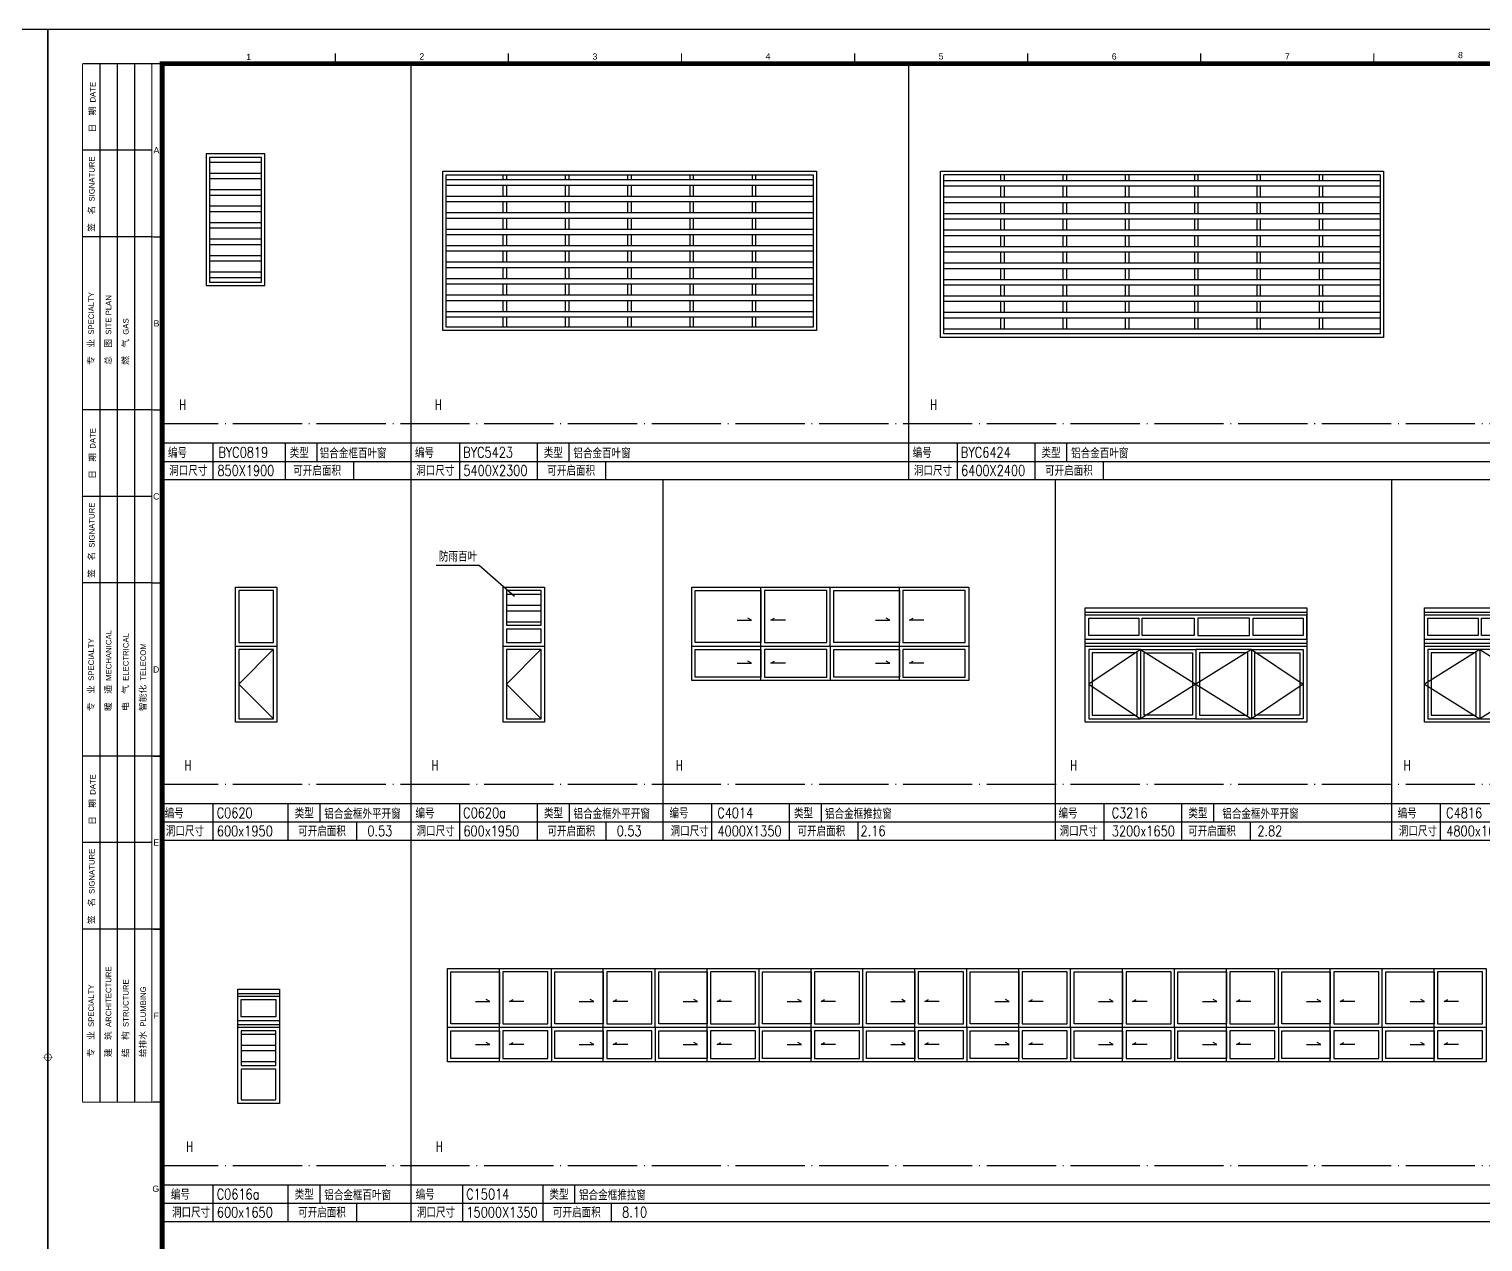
# Model space of a CAD drawing. Extents: x 447078 to 1776277, y 243534 to 519428.
# Drawn here: x 560963 to 581961, y 255795 to 273314 of the extents above; entities that cross this region are included whole.
import ezdxf
from ezdxf.enums import TextEntityAlignment as Align

# ---------------------------------------------------------------- set-up
doc = ezdxf.new("R2010")
doc.units = 0
doc.header["$LTSCALE"] = 1000
doc.header["$MEASUREMENT"] = 0
doc.linetypes.add('DOTE', pattern=[2.42, 2, -0.2, 0.02, -0.2])
for name, color, linetype in [('A-ELEV-OVER', 32, 'Continuous'), ('A-ELEV-THIN', 9, 'Continuous'), ('A-ELEV-WIND', 97, 'Continuous'), ('A-WIND-BLIN', 61, 'Continuous'), ('ANNO-DIMS', 90, 'Continuous'), ('ANNO-TEXT', 33, 'Continuous'), ('DOTE', 10, 'DOTE'), ('G-0-XREF', 2, 'Continuous'), ('PUB_TEXT', 7, 'Continuous'), ('图框CCDI_B0GA1+0.00$0$G-ANNO-TEXT', 33, 'Continuous'), ('图框CCDI_B0GA1+0.00$0$G-BORD', 3, 'Continuous')]:
    doc.layers.add(name, color=color, linetype=linetype)
doc.styles.add('_TCH_DIM', font='SIMPLEX', dxfattribs={"bigfont": 'GBCBIG'})
doc.styles.add('CCDI-TOG-02', font='simplex.shx', dxfattribs={"width": 0.8, "bigfont": 'zjdz.shx'})
doc.styles.add('图框CCDI_B0GA1+0.00$0$CCDI_T_G01', font='arial.ttf')

# ---------------------------------------------------------------- blocks, each defined once
blk = doc.blocks.new('图框CCDI_B0GA1+0.00$0$MidPoitent')
at = {"const_width": 0.18}
for points in [[(-1.5, 0), (1.5, 0)], [(0, -1.5), (0, 1.5)]]:
    blk.add_lwpolyline(points, dxfattribs=at)
blk.add_lwpolyline([(0, -1, 1), (0, 1, 1), (0, -1, 1)], format="xyb", dxfattribs=at)
blk = doc.blocks.new('图框CCDI_B0GA1+0.00')
at = {"layer": '图框CCDI_B0GA1+0.00$0$G-BORD'}
for p, q in [((1500, 58400), (1500, 28400)), ((2000, 58400), (2000, 28400)), ((2500, 58400), (2500, 28400)), ((3300, 58400), (3050, 58400)), ((3300, 58400), (3050, 58400)), ((3000, 55900), (1000, 55900)), ((3000, 53400), (1000, 53400)), ((3050, 53400), (3300, 53400)), ((3000, 48400), (1000, 48400)), ((3050, 48400), (3300, 48400)), ((3000, 45900), (1000, 45900)), ((3000, 43400), (1000, 43400)), ((3050, 43400), (3300, 43400)), ((3000, 38400), (1000, 38400)), ((3050, 38400), (3300, 38400)), ((3000, 35900), (1000, 35900)), ((3000, 33400), (1000, 33400)), ((3050, 33400), (3300, 33400)), ((3300, 28400), (3050, 28400)), ((3300, 28400), (3050, 28400))]:
    blk.add_line(p, q, dxfattribs=at)
blk.add_lwpolyline([(0, 59400), (84100, 59400), (84100, 0), (0, 0)], close=True, dxfattribs=at)
at = {"layer": '图框CCDI_B0GA1+0.00$0$G-BORD', "const_width": 35}
for points in [[(1000, 58400), (1000, 28400)], [(3300, 58400), (1000, 58400)], [(3000, 58400), (3000, 28400)], [(3300, 58400), (3300, 38400)], [(8300, 58700), (8300, 58400)], [(13300, 58700), (13300, 58400)], [(18300, 58400), (18300, 58700)], [(23300, 58400), (23300, 58700)], [(28300, 58400), (28300, 58700)], [(33300, 58400), (33300, 58700)], [(38300, 58400), (38300, 58700)], [(3300, 53400), (3000, 53400)], [(3300, 48400), (3000, 48400)], [(3300, 43400), (3000, 43400)], [(3300, 38400), (3000, 38400)], [(3300, 33400), (3000, 33400)], [(3300, 28400), (1000, 28400)]]:
    blk.add_lwpolyline(points, dxfattribs=at)
at = {"layer": '图框CCDI_B0GA1+0.00$0$G-BORD', "const_width": 140}
blk.add_lwpolyline([(3300, 58400), (83100, 58400), (83100, 1000), (3300, 1000)], close=True, dxfattribs=at)
at = {"layer": '图框CCDI_B0GA1+0.00$0$G-BORD', "xscale": 100, "yscale": 100, "zscale": 100, "rotation": 180}
blk.add_blockref('图框CCDI_B0GA1+0.00$0$MidPoitent', (0, 29700), dxfattribs=at)
at = {"layer": '图框CCDI_B0GA1+0.00$0$G-BORD', "xscale": 100, "yscale": 100, "zscale": 100}
blk.add_blockref('图框CCDI_B0GA1+0.00$0$MidPoitent', (84100, 29700), dxfattribs=at)
blk.add_blockref('图框CCDI_B0GA1+0.00$0$MidPoitent', (84100, 29700), dxfattribs=at)
at = {"layer": '图框CCDI_B0GA1+0.00$0$G-ANNO-TEXT', "style": '图框CCDI_B0GA1+0.00$0$CCDI_T_G01'}
for s, p in [('1', (5800, 58595)), ('2', (10800, 58609)), ('3', (15800, 58607)), ('4', (20800, 58611)), ('5', (25800, 58613)), ('6', (30800, 58610)), ('7', (35800, 58612)), ('8', (40800, 58650)), ('A', (3134, 55900)), ('B', (3137, 50900)), ('C', (3129, 45900)), ('D', (3126, 40900)), ('E', (3128, 35900)), ('F', (3130, 30900)), ('G', (3115, 25900))]:
    blk.add_text(s, height=180, dxfattribs=at).set_placement(p, align=Align.MIDDLE_CENTER)
at = {"layer": '图框CCDI_B0GA1+0.00$0$G-ANNO-TEXT', "char_height": 200, "rotation": 90, "style": '图框CCDI_B0GA1+0.00$0$CCDI_T_G01'}
for s, insert, width, attachment_point, line_spacing_factor in [('{\\fSimSun|b0|i0|c134|p54;\\H0.9x;日  期 \\fArial|b0|i0|c0|p39;\\H0.8889x;DATE}', (1295, 57141), 2500, 5, 0.96), ('{\\fSimSun|b0|i0|c134|p54;\\H0.9x;签  名 \\fArial|b0|i0|c0|p34;\\H0.8889x;SIGNATURE}', (1268, 53546), 3400, 4, 0.9), ('{\\fSimSun|b0|i0|c134|p54;\\H0.9x;专  业\\fSimSun|b0|i0|c0|p54; \\fArial|b0|i0|c0|p34;\\H0.8889x;SPECIALTY}', (1250, 49700), 5000, 4, 0.9), ('{\\fSimSun|b0|i0|c134|p54;\\H0.9x;总  图\\fSimSun|b0|i0|c0|p54; \\fArial|b0|i0|c0|p34;\\H0.8889x;SITE PLAN}', (1750, 49700), 3400, 4, 0.9), ('{\\fSimSun|b0|i0|c134|p54;\\H0.9x;燃  气\\fSimSun|b0|i0|c0|p54; \\fArial|b0|i0|c0|p34;\\H0.8889x;GAS}', (2250, 49700), 3400, 4, 0.9), ('{\\fSimSun|b0|i0|c134|p54;\\H0.9x;日  期 \\fArial|b0|i0|c0|p39;\\H0.8889x;DATE}', (1295, 47141), 2500, 5, 0.96), ('{\\fSimSun|b0|i0|c134|p54;\\H0.9x;签  名 \\fArial|b0|i0|c0|p34;\\H0.8889x;SIGNATURE}', (1268, 43546), 3400, 4, 0.9), ('{\\fSimSun|b0|i0|c134|p54;\\H0.9x;暖  通\\fSimSun|b0|i0|c0|p54; \\fArial|b0|i0|c0|p34;\\H0.8889x;MECHANICAL}', (1755, 39700), 3445.37, 4, 0.9), ('{\\fSimSun|b0|i0|c134|p54;\\H0.9x;专  业\\fSimSun|b0|i0|c0|p54; \\fArial|b0|i0|c0|p34;\\H0.8889x;SPECIALTY}', (1250, 39700), 5000, 4, 0.9), ('{\\fSimSun|b0|i0|c134|p54;\\H0.9x;电  气\\fSimSun|b0|i0|c0|p54; \\fArial|b0|i0|c0|p34;\\H0.8889x;ELECTRICAL}', (2250, 39700), 3400, 4, 0.9), ('{\\fSimSun|b0|i0|c134|p54;\\H0.9x;智能化\\fSimSun|b0|i0|c0|p54; \\fArial|b0|i0|c0|p34;\\H0.8889x;TELECOM}', (2750, 39700), 3400, 4, 0.9), ('{\\fSimSun|b0|i0|c134|p54;\\H0.9x;日  期 \\fArial|b0|i0|c0|p39;\\H0.8889x;DATE}', (1295, 37141), 2500, 5, 0.96), ('{\\fSimSun|b0|i0|c134|p54;\\H0.9x;签  名 \\fArial|b0|i0|c0|p34;\\H0.8889x;SIGNATURE}', (1268, 33546), 3400, 4, 0.9), ('{\\fSimSun|b0|i0|c134|p54;\\H0.9x;建  筑\\fSimSun|b0|i0|c0|p54; \\fArial|b0|i0|c0|p34;\\H0.8889x;ARCHITECTURE}', (1750, 29700), 5000, 4, 0.9), ('{\\fSimSun|b0|i0|c134|p54;\\H0.9x;结  构\\fSimSun|b0|i0|c0|p54; \\fArial|b0|i0|c0|p34;\\H0.8889x;STRUCTURE}', (2250, 29700), 5000, 4, 0.9), ('{\\fSimSun|b0|i0|c134|p54;\\H0.9x;专  业\\fSimSun|b0|i0|c0|p54; \\fArial|b0|i0|c0|p34;\\H0.8889x;SPECIALTY}', (1250, 29700), 5000, 4, 0.9), ('{\\fSimSun|b0|i0|c134|p54;\\H0.9x;给排水\\fSimSun|b0|i0|c0|p54; \\fArial|b0|i0|c0|p34;\\H0.8889x;PLUMBING}', (2750, 29700), 3400, 4, 0.9)]:
    blk.add_mtext(s, dxfattribs=dict(at, insert=insert, width=width, attachment_point=attachment_point, line_spacing_factor=line_spacing_factor))

msp = doc.modelspace()

# ---------------------------------------------------------------- hatches: boundary and pattern name
at = {"layer": 'A-WIND-BLIN'}
h = msp.add_hatch(dxfattribs=at)
h.set_pattern_fill('ANSI32', color=256, scale=50, angle=135, style=0)
h.set_pattern_definition([(180, (1100986.09, 447843.6), (-1e-14, -238.125), []), (180, (1100906.7, 447922.96), (-1e-14, -238.125), [])])
h.paths.add_polyline_path([(563569.9, 269659.8), (564319.9, 269659.8), (564319.9, 271459.8), (563569.9, 271459.8)])
h = msp.add_hatch(dxfattribs=at)
h.set_pattern_fill('ANSI32', color=256, scale=50, angle=135, style=0)
h.set_pattern_definition([(180, (1113162.19, 368929.95), (-1e-14, -238.125), []), (180, (1113082.81, 369009.32), (-1e-14, -238.125), [])])
h.paths.add_polyline_path([(572286.8, 269009.8), (572286.8, 271209.8), (566986.8, 271209.8), (566986.8, 269009.8)])
h = msp.add_hatch(dxfattribs=at)
h.set_pattern_fill('ANSI32', color=256, scale=50, angle=135, style=0)
h.set_pattern_definition([(180, (1121881.88, 457261.6), (-1e-14, -238.125), []), (180, (1121802.5, 457340.98), (-1e-14, -238.125), [])])
h.paths.add_polyline_path([(580475.4, 271209.8), (574746.2, 271209.8), (574615.5, 268909.8), (580475.4, 268909.8)])
h.paths.add_polyline_path([(574746.2, 271209.8), (574175.4, 271209.8), (574175.4, 268909.8), (574615.5, 268909.8)])
h = msp.add_hatch(dxfattribs=at)
h.set_pattern_fill('ANSI32', color=256, scale=50, angle=135, style=0)
h.set_pattern_definition([(180, (1109148.73, 470890.46), (-1e-14, -238.125), []), (180, (1109069.36, 470969.83), (-1e-14, -238.125), [])])
h.paths.add_polyline_path([(567858.7, 264702.6), (568358.7, 264702.6), (568358.7, 265202.6), (567858.7, 265202.6)])
h = msp.add_hatch(dxfattribs=at)
h.set_pattern_fill('ANSI32', color=256, scale=50, angle=135, style=0)
h.set_pattern_definition([(180, (1111133.6, 455965.27), (-1e-14, -238.125), []), (180, (1111054.22, 456044.64), (-1e-14, -238.125), [])])
h.paths.add_polyline_path([(564528.9, 258345.4), (564528.9, 258845.4), (564028.9, 258845.4), (564028.9, 258345.4)])

# ---------------------------------------------------------------- linework, layer by layer
at = {"layer": 'A-ELEV-OVER'}
for points in [[(576216.7, 264952.6), (579416.7, 264952.6)], [(576216.7, 264892.6), (579416.7, 264892.6)], [(576216.7, 264852.6), (579416.7, 264852.6)], [(581115, 264952.6), (585915, 264952.6)], [(581115, 264892.6), (585915, 264892.6)], [(581115, 264852.6), (585915, 264852.6)], [(576216.7, 264502.6), (579416.7, 264502.6)], [(576216.7, 264442.6), (579416.7, 264442.6)], [(576216.7, 264402.6), (579416.7, 264402.6)], [(581115, 264502.6), (585915, 264502.6)], [(581115, 264442.6), (585915, 264442.6)], [(581115, 264402.6), (585915, 264402.6)], [(563978.9, 259445.4), (564578.9, 259445.4)], [(563978.9, 259385.4), (564578.9, 259385.4)], [(563978.9, 259345.4), (564578.9, 259345.4)], [(563978.9, 258995.4), (564578.9, 258995.4)], [(563978.9, 258935.4), (564578.9, 258935.4)], [(563978.9, 258895.4), (564578.9, 258895.4)]]:
    msp.add_lwpolyline(points, dxfattribs=at)
at = {"layer": 'A-ELEV-THIN'}
for points in [[(571187.8, 264774.5), (571396.2, 264774.5), (571343.8, 264803.3)], [(571887, 264774.5), (571678.6, 264774.5), (571731, 264803.3)], [(573187.8, 264774.5), (573396.2, 264774.5), (573343.8, 264803.3)], [(573887, 264774.5), (573678.6, 264774.5), (573731, 264803.3)], [(564492.3, 264358.3), (563992.3, 263852.6), (564492.3, 263352.6)], [(568358.7, 264358.3), (567858.7, 263852.6), (568358.7, 263352.6)], [(571187.8, 264153.9), (571396.2, 264153.9), (571343.8, 264182.7)], [(571887, 264153.9), (571678.6, 264153.9), (571731, 264182.7)], [(573187.8, 264153.9), (573396.2, 264153.9), (573343.8, 264182.7)], [(573887, 264153.9), (573678.6, 264153.9), (573731, 264182.7)], [(577016.7, 264352.6), (576266.7, 263852.6), (577016.7, 263352.6)], [(577016.7, 264352.6), (577816.7, 263852.6), (577016.7, 263352.6)], [(578616.7, 264352.6), (577816.7, 263852.6), (578616.7, 263352.6)], [(578616.7, 264352.6), (579366.7, 263852.6), (578616.7, 263352.6)], [(581915, 264352.6), (581115, 263852.6), (581915, 263352.6)], [(581915, 264352.6), (582715, 263852.6), (581915, 263352.6)], [(567410.5, 259267.3), (567618.8, 259267.3), (567566.4, 259296.1)], [(568109.6, 259267.3), (567901.3, 259267.3), (567953.7, 259296.1)], [(568910.5, 259267.3), (569118.8, 259267.3), (569066.4, 259296.1)], [(569609.6, 259267.3), (569401.3, 259267.3), (569453.7, 259296.1)], [(570410.5, 259267.3), (570618.8, 259267.3), (570566.4, 259296.1)], [(571109.6, 259267.3), (570901.3, 259267.3), (570953.7, 259296.1)], [(571910.5, 259267.3), (572118.8, 259267.3), (572066.4, 259296.1)], [(572609.6, 259267.3), (572401.3, 259267.3), (572453.7, 259296.1)], [(573410.5, 259267.3), (573618.8, 259267.3), (573566.4, 259296.1)], [(574109.6, 259267.3), (573901.3, 259267.3), (573953.7, 259296.1)], [(574910.5, 259267.3), (575118.8, 259267.3), (575066.4, 259296.1)], [(575609.6, 259267.3), (575401.3, 259267.3), (575453.7, 259296.1)], [(576410.5, 259267.3), (576618.8, 259267.3), (576566.4, 259296.1)], [(577109.6, 259267.3), (576901.3, 259267.3), (576953.7, 259296.1)], [(577910.5, 259267.3), (578118.8, 259267.3), (578066.4, 259296.1)], [(578609.6, 259267.3), (578401.3, 259267.3), (578453.7, 259296.1)], [(579410.5, 259267.3), (579618.8, 259267.3), (579566.4, 259296.1)], [(580109.6, 259267.3), (579901.3, 259267.3), (579953.7, 259296.1)], [(580910.5, 259267.3), (581118.8, 259267.3), (581066.4, 259296.1)], [(581609.6, 259267.3), (581401.3, 259267.3), (581453.7, 259296.1)], [(567410.5, 258646.8), (567618.8, 258646.8), (567566.4, 258675.5)], [(568109.6, 258646.8), (567901.3, 258646.8), (567953.7, 258675.5)], [(568910.5, 258646.8), (569118.8, 258646.8), (569066.4, 258675.5)], [(569609.6, 258646.8), (569401.3, 258646.8), (569453.7, 258675.5)], [(570410.5, 258646.8), (570618.8, 258646.8), (570566.4, 258675.5)], [(571109.6, 258646.8), (570901.3, 258646.8), (570953.7, 258675.5)], [(571910.5, 258646.8), (572118.8, 258646.8), (572066.4, 258675.5)], [(572609.6, 258646.8), (572401.3, 258646.8), (572453.7, 258675.5)], [(573410.5, 258646.8), (573618.8, 258646.8), (573566.4, 258675.5)], [(574109.6, 258646.8), (573901.3, 258646.8), (573953.7, 258675.5)], [(574910.5, 258646.8), (575118.8, 258646.8), (575066.4, 258675.5)], [(575609.6, 258646.8), (575401.3, 258646.8), (575453.7, 258675.5)], [(576410.5, 258646.8), (576618.8, 258646.8), (576566.4, 258675.5)], [(577109.6, 258646.8), (576901.3, 258646.8), (576953.7, 258675.5)], [(577910.5, 258646.8), (578118.8, 258646.8), (578066.4, 258675.5)], [(578609.6, 258646.8), (578401.3, 258646.8), (578453.7, 258675.5)], [(579410.5, 258646.8), (579618.8, 258646.8), (579566.4, 258675.5)], [(580109.6, 258646.8), (579901.3, 258646.8), (579953.7, 258675.5)], [(580910.5, 258646.8), (581118.8, 258646.8), (581066.4, 258675.5)], [(581609.6, 258646.8), (581401.3, 258646.8), (581453.7, 258675.5)]]:
    msp.add_lwpolyline(points, dxfattribs=at)
at = {"layer": 'A-ELEV-WIND'}
for p, q in [((566936.8, 271259.8), (572336.8, 271259.8)), ((566936.8, 268959.8), (566936.8, 271259.8)), ((567811.8, 271139.9), (567811.8, 271209.8)), ((567861.8, 271139.9), (567861.8, 271209.8)), ((568711.8, 271139.9), (568711.8, 271209.8)), ((568761.8, 271139.9), (568761.8, 271209.8)), ((569611.8, 271139.9), (569611.8, 271209.8)), ((569661.8, 271139.9), (569661.8, 271209.8)), ((570511.8, 271139.9), (570511.8, 271209.8)), ((570561.8, 271139.9), (570561.8, 271209.8)), ((571411.8, 271139.9), (571411.8, 271209.8)), ((571461.8, 271139.9), (571461.8, 271209.8)), ((572336.8, 271259.8), (572336.8, 268959.8)), ((574125.4, 271259.8), (580525.4, 271259.8)), ((574125.4, 268859.8), (574125.4, 271259.8)), ((574175.4, 268909.8), (574175.4, 271209.8)), ((580475.4, 271209.8), (574175.4, 271209.8)), ((575000.4, 271127.2), (575000.4, 271209.8)), ((575050.4, 271127.2), (575050.4, 271209.8)), ((575900.4, 271127.2), (575900.4, 271209.8)), ((575950.4, 271127.2), (575950.4, 271209.8)), ((576800.4, 271127.2), (576800.4, 271209.8)), ((576850.4, 271127.2), (576850.4, 271209.8)), ((577800.4, 271127.2), (577800.4, 271209.8)), ((577850.4, 271127.2), (577850.4, 271209.8)), ((578700.4, 271127.2), (578700.4, 271209.8)), ((578750.4, 271127.2), (578750.4, 271209.8)), ((579600.4, 271127.2), (579600.4, 271209.8)), ((579650.4, 271127.2), (579650.4, 271209.8)), ((580475.4, 271209.8), (580475.4, 268909.8)), ((580525.4, 271259.8), (580525.4, 268859.8)), ((567811.8, 270901.8), (567811.8, 271060.6)), ((567861.8, 270901.8), (567861.8, 271060.6)), ((568711.8, 270901.8), (568711.8, 271060.6)), ((568761.8, 270901.8), (568761.8, 271060.6)), ((569611.8, 270901.8), (569611.8, 271060.6)), ((569661.8, 270901.8), (569661.8, 271060.6)), ((570511.8, 270901.8), (570511.8, 271060.6)), ((570561.8, 270901.8), (570561.8, 271060.6)), ((571411.8, 270901.8), (571411.8, 271060.6)), ((571461.8, 270901.8), (571461.8, 271060.6)), ((575000.4, 270889.1), (575000.4, 271047.9)), ((575050.4, 270889.1), (575050.4, 271047.9)), ((575900.4, 270889.1), (575900.4, 271047.9)), ((575950.4, 270889.1), (575950.4, 271047.9)), ((576800.4, 270889.1), (576800.4, 271047.9)), ((576850.4, 270889.1), (576850.4, 271047.9)), ((577800.4, 270889.1), (577800.4, 271047.9)), ((577850.4, 270889.1), (577850.4, 271047.9)), ((578700.4, 270889.1), (578700.4, 271047.9)), ((578750.4, 270889.1), (578750.4, 271047.9)), ((579600.4, 270889.1), (579600.4, 271047.9)), ((579650.4, 270889.1), (579650.4, 271047.9)), ((567811.8, 270663.7), (567811.8, 270822.4)), ((567861.8, 270663.7), (567861.8, 270822.4)), ((568711.8, 270663.7), (568711.8, 270822.4)), ((568761.8, 270663.7), (568761.8, 270822.4)), ((569611.8, 270663.7), (569611.8, 270822.4)), ((569661.8, 270663.7), (569661.8, 270822.4)), ((570511.8, 270663.7), (570511.8, 270822.4)), ((570561.8, 270663.7), (570561.8, 270822.4)), ((571411.8, 270663.7), (571411.8, 270822.4)), ((571461.8, 270663.7), (571461.8, 270822.4)), ((575000.4, 270651), (575000.4, 270809.7)), ((575050.4, 270651), (575050.4, 270809.7)), ((575900.4, 270651), (575900.4, 270809.7)), ((575950.4, 270651), (575950.4, 270809.7)), ((576800.4, 270651), (576800.4, 270809.7)), ((576850.4, 270651), (576850.4, 270809.7)), ((577800.4, 270651), (577800.4, 270809.7)), ((577850.4, 270651), (577850.4, 270809.7)), ((578700.4, 270651), (578700.4, 270809.7)), ((578750.4, 270651), (578750.4, 270809.7)), ((579600.4, 270651), (579600.4, 270809.7)), ((579650.4, 270651), (579650.4, 270809.7)), ((567811.8, 270425.6), (567811.8, 270584.3)), ((567861.8, 270425.6), (567861.8, 270584.3)), ((568711.8, 270425.6), (568711.8, 270584.3)), ((568761.8, 270425.6), (568761.8, 270584.3)), ((569611.8, 270425.6), (569611.8, 270584.3)), ((569661.8, 270425.6), (569661.8, 270584.3)), ((570511.8, 270425.6), (570511.8, 270584.3)), ((570561.8, 270425.6), (570561.8, 270584.3)), ((571411.8, 270425.6), (571411.8, 270584.3)), ((571461.8, 270425.6), (571461.8, 270584.3)), ((575000.4, 270412.9), (575000.4, 270571.6)), ((575050.4, 270412.9), (575050.4, 270571.6)), ((575900.4, 270412.9), (575900.4, 270571.6)), ((575950.4, 270412.9), (575950.4, 270571.6)), ((576800.4, 270412.9), (576800.4, 270571.6)), ((576850.4, 270412.9), (576850.4, 270571.6)), ((577800.4, 270412.9), (577800.4, 270571.6)), ((577850.4, 270412.9), (577850.4, 270571.6)), ((578700.4, 270412.9), (578700.4, 270571.6)), ((578750.4, 270412.9), (578750.4, 270571.6)), ((579600.4, 270412.9), (579600.4, 270571.6)), ((579650.4, 270412.9), (579650.4, 270571.6)), ((567811.8, 270187.4), (567811.8, 270346.2)), ((567861.8, 270187.4), (567861.8, 270346.2)), ((568711.8, 270187.4), (568711.8, 270346.2)), ((568761.8, 270187.4), (568761.8, 270346.2)), ((569611.8, 270187.4), (569611.8, 270346.2)), ((569661.8, 270187.4), (569661.8, 270346.2)), ((570511.8, 270187.4), (570511.8, 270346.2)), ((570561.8, 270187.4), (570561.8, 270346.2)), ((571411.8, 270187.4), (571411.8, 270346.2)), ((571461.8, 270187.4), (571461.8, 270346.2)), ((575000.4, 270174.7), (575000.4, 270333.5)), ((575050.4, 270174.7), (575050.4, 270333.5)), ((575900.4, 270174.7), (575900.4, 270333.5)), ((575950.4, 270174.7), (575950.4, 270333.5)), ((576800.4, 270174.7), (576800.4, 270333.5)), ((576850.4, 270174.7), (576850.4, 270333.5)), ((577800.4, 270174.7), (577800.4, 270333.5)), ((577850.4, 270174.7), (577850.4, 270333.5)), ((578700.4, 270174.7), (578700.4, 270333.5)), ((578750.4, 270174.7), (578750.4, 270333.5)), ((579600.4, 270174.7), (579600.4, 270333.5)), ((579650.4, 270174.7), (579650.4, 270333.5)), ((567811.8, 269949.3), (567811.8, 270108.1)), ((567861.8, 269949.3), (567861.8, 270108.1)), ((568711.8, 269949.3), (568711.8, 270108.1)), ((568761.8, 269949.3), (568761.8, 270108.1)), ((569611.8, 269949.3), (569611.8, 270108.1)), ((569661.8, 269949.3), (569661.8, 270108.1)), ((570511.8, 269949.3), (570511.8, 270108.1)), ((570561.8, 269949.3), (570561.8, 270108.1)), ((571411.8, 269949.3), (571411.8, 270108.1)), ((571461.8, 269949.3), (571461.8, 270108.1)), ((575000.4, 269936.6), (575000.4, 270095.4)), ((575050.4, 269936.6), (575050.4, 270095.4)), ((575900.4, 269936.6), (575900.4, 270095.4)), ((575950.4, 269936.6), (575950.4, 270095.4)), ((576800.4, 269936.6), (576800.4, 270095.4)), ((576850.4, 269936.6), (576850.4, 270095.4)), ((577800.4, 269936.6), (577800.4, 270095.4)), ((577850.4, 269936.6), (577850.4, 270095.4)), ((578700.4, 269936.6), (578700.4, 270095.4)), ((578750.4, 269936.6), (578750.4, 270095.4)), ((579600.4, 269936.6), (579600.4, 270095.4)), ((579650.4, 269936.6), (579650.4, 270095.4)), ((567811.8, 269711.2), (567811.8, 269869.9)), ((567861.8, 269711.2), (567861.8, 269869.9)), ((568711.8, 269711.2), (568711.8, 269869.9)), ((568761.8, 269711.2), (568761.8, 269869.9)), ((569611.8, 269711.2), (569611.8, 269869.9)), ((569661.8, 269711.2), (569661.8, 269869.9)), ((570511.8, 269711.2), (570511.8, 269869.9)), ((570561.8, 269711.2), (570561.8, 269869.9)), ((571411.8, 269711.2), (571411.8, 269869.9)), ((571461.8, 269711.2), (571461.8, 269869.9)), ((575000.4, 269698.5), (575000.4, 269857.2)), ((575050.4, 269698.5), (575050.4, 269857.2)), ((575900.4, 269698.5), (575900.4, 269857.2)), ((575950.4, 269698.5), (575950.4, 269857.2)), ((576800.4, 269698.5), (576800.4, 269857.2)), ((576850.4, 269698.5), (576850.4, 269857.2)), ((577800.4, 269698.5), (577800.4, 269857.2)), ((577850.4, 269698.5), (577850.4, 269857.2)), ((578700.4, 269698.5), (578700.4, 269857.2)), ((578750.4, 269698.5), (578750.4, 269857.2)), ((579600.4, 269698.5), (579600.4, 269857.2)), ((579650.4, 269698.5), (579650.4, 269857.2)), ((567811.8, 269473.1), (567811.8, 269631.8)), ((567861.8, 269473.1), (567861.8, 269631.8)), ((568711.8, 269473.1), (568711.8, 269631.8)), ((568761.8, 269473.1), (568761.8, 269631.8)), ((569611.8, 269473.1), (569611.8, 269631.8)), ((569661.8, 269473.1), (569661.8, 269631.8)), ((570511.8, 269473.1), (570511.8, 269631.8)), ((570561.8, 269473.1), (570561.8, 269631.8)), ((571411.8, 269473.1), (571411.8, 269631.8)), ((571461.8, 269473.1), (571461.8, 269631.8)), ((575000.4, 269460.4), (575000.4, 269619.1)), ((575050.4, 269460.4), (575050.4, 269619.1)), ((575900.4, 269460.4), (575900.4, 269619.1)), ((575950.4, 269460.4), (575950.4, 269619.1)), ((576800.4, 269460.4), (576800.4, 269619.1)), ((576850.4, 269460.4), (576850.4, 269619.1)), ((577800.4, 269460.4), (577800.4, 269619.1)), ((577850.4, 269460.4), (577850.4, 269619.1)), ((578700.4, 269460.4), (578700.4, 269619.1)), ((578750.4, 269460.4), (578750.4, 269619.1)), ((579600.4, 269460.4), (579600.4, 269619.1)), ((579650.4, 269460.4), (579650.4, 269619.1)), ((567811.8, 269234.9), (567811.8, 269393.7)), ((567861.8, 269234.9), (567861.8, 269393.7)), ((568711.8, 269234.9), (568711.8, 269393.7)), ((568761.8, 269234.9), (568761.8, 269393.7)), ((569611.8, 269234.9), (569611.8, 269393.7)), ((569661.8, 269234.9), (569661.8, 269393.7)), ((570511.8, 269234.9), (570511.8, 269393.7)), ((570561.8, 269234.9), (570561.8, 269393.7)), ((571411.8, 269234.9), (571411.8, 269393.7)), ((571461.8, 269234.9), (571461.8, 269393.7)), ((575000.4, 269222.2), (575000.4, 269381)), ((575050.4, 269222.2), (575050.4, 269381)), ((575900.4, 269222.2), (575900.4, 269381)), ((575950.4, 269222.2), (575950.4, 269381)), ((576800.4, 269222.2), (576800.4, 269381)), ((576850.4, 269222.2), (576850.4, 269381)), ((577800.4, 269222.2), (577800.4, 269381)), ((577850.4, 269222.2), (577850.4, 269381)), ((578700.4, 269222.2), (578700.4, 269381)), ((578750.4, 269222.2), (578750.4, 269381)), ((579600.4, 269222.2), (579600.4, 269381)), ((579650.4, 269222.2), (579650.4, 269381)), ((567811.8, 269009.8), (567811.8, 269155.6)), ((567861.8, 269009.8), (567861.8, 269155.6)), ((568711.8, 269009.8), (568711.8, 269155.6)), ((568761.8, 269009.8), (568761.8, 269155.6)), ((569611.8, 269009.8), (569611.8, 269155.6)), ((569661.8, 269009.8), (569661.8, 269155.6)), ((570511.8, 269009.8), (570511.8, 269155.6)), ((570561.8, 269009.8), (570561.8, 269155.6)), ((571411.8, 269009.8), (571411.8, 269155.6)), ((571461.8, 269009.8), (571461.8, 269155.6)), ((575000.4, 268984.1), (575000.4, 269142.9)), ((575050.4, 268984.1), (575050.4, 269142.9)), ((575900.4, 268984.1), (575900.4, 269142.9)), ((575950.4, 268984.1), (575950.4, 269142.9)), ((576800.4, 268984.1), (576800.4, 269142.9)), ((576850.4, 268984.1), (576850.4, 269142.9)), ((577800.4, 268984.1), (577800.4, 269142.9)), ((577850.4, 268984.1), (577850.4, 269142.9)), ((578700.4, 268984.1), (578700.4, 269142.9)), ((578750.4, 268984.1), (578750.4, 269142.9)), ((579600.4, 268984.1), (579600.4, 269142.9)), ((579650.4, 268984.1), (579650.4, 269142.9)), ((572336.8, 268959.8), (566936.8, 268959.8)), ((580525.4, 268859.8), (574125.4, 268859.8)), ((580475.4, 268909.8), (574175.4, 268909.8)), ((567808.7, 263302.6), (567808.7, 265252.6)), ((567808.7, 265252.6), (568408.7, 265252.6)), ((568408.7, 265252.6), (568408.7, 263302.6)), ((581165, 264552.6), (581165, 264802.6)), ((581165, 264802.6), (581890, 264802.6)), ((581890, 264802.6), (581890, 264552.6)), ((581940, 264552.6), (581940, 264802.6)), ((581940, 264802.6), (582690, 264802.6)), ((567858.7, 264702.6), (568358.7, 264702.6)), ((567858.7, 264652.6), (568358.7, 264652.6)), ((581890, 264552.6), (581165, 264552.6)), ((582690, 264552.6), (581940, 264552.6)), ((577016.7, 264352.6), (576266.7, 264352.6)), ((576266.7, 264352.6), (576266.7, 263352.6)), ((576966.7, 264302.6), (576316.7, 264302.6)), ((576316.7, 264302.6), (576316.7, 263402.6)), ((576966.7, 263402.6), (576966.7, 264302.6)), ((577016.7, 264352.6), (577816.7, 264352.6)), ((577016.7, 264352.6), (577016.7, 263352.6)), ((577066.7, 264302.6), (577766.7, 264302.6)), ((577066.7, 263402.6), (577066.7, 264302.6)), ((577766.7, 264302.6), (577766.7, 263402.6)), ((577816.7, 264352.6), (577816.7, 263352.6)), ((578616.7, 264352.6), (577816.7, 264352.6)), ((578566.7, 264302.6), (577866.7, 264302.6)), ((577866.7, 264302.6), (577866.7, 263402.6)), ((578566.7, 263402.6), (578566.7, 264302.6)), ((578616.7, 264352.6), (579366.7, 264352.6)), ((578616.7, 264352.6), (578616.7, 263352.6)), ((578666.7, 264302.6), (579316.7, 264302.6)), ((578666.7, 263402.6), (578666.7, 264302.6)), ((579316.7, 264302.6), (579316.7, 263402.6)), ((579366.7, 264352.6), (579366.7, 263352.6)), ((583515, 264352.6), (581165, 264352.6)), ((581165, 264352.6), (581165, 263352.6)), ((581215, 264302.6), (581215, 263402.6)), ((581865, 264302.6), (581215, 264302.6)), ((581865, 263402.6), (581865, 264302.6)), ((581915, 264352.6), (581915, 263352.6)), ((576266.7, 263352.6), (577016.7, 263352.6)), ((576316.7, 263402.6), (576966.7, 263402.6)), ((577816.7, 263352.6), (577016.7, 263352.6)), ((577766.7, 263402.6), (577066.7, 263402.6)), ((577816.7, 263352.6), (578616.7, 263352.6)), ((577866.7, 263402.6), (578566.7, 263402.6)), ((579366.7, 263352.6), (578616.7, 263352.6)), ((579316.7, 263402.6), (578666.7, 263402.6)), ((581165, 263352.6), (583515, 263352.6)), ((581215, 263402.6), (581865, 263402.6)), ((568408.7, 263302.6), (567808.7, 263302.6))]:
    msp.add_line(p, q, dxfattribs=at)
for points in [[(564369.9, 271509.8), (563519.9, 271509.8), (563519.9, 269609.8), (564369.9, 269609.8)], [(564319.9, 271459.8), (563569.9, 271459.8), (563569.9, 269659.8), (564319.9, 269659.8)], [(566986.8, 271209.8), (572286.8, 271209.8), (572286.8, 269009.8), (566986.8, 269009.8)], [(564542.3, 263302.6), (563942.3, 263302.6), (563942.3, 265252.6), (564542.3, 265252.6)], [(564492.3, 265202.6), (563992.3, 265202.6), (563992.3, 264452.6), (564492.3, 264452.6)], [(574533.9, 263902.6), (570533.9, 263902.6), (570533.9, 265252.6), (574533.9, 265252.6)], [(571533.9, 264452.6), (570583.9, 264452.6), (570583.9, 265202.6), (571533.9, 265202.6)], [(571583.9, 264452.6), (572483.9, 264452.6), (572483.9, 265202.6), (571583.9, 265202.6)], [(573533.9, 264452.6), (572583.9, 264452.6), (572583.9, 265202.6), (573533.9, 265202.6)], [(573583.9, 264452.6), (574483.9, 264452.6), (574483.9, 265202.6), (573583.9, 265202.6)], [(579416.7, 263302.6), (576216.7, 263302.6), (576216.7, 264952.6), (579416.7, 264952.6)], [(576991.7, 264552.6), (576266.7, 264552.6), (576266.7, 264802.6), (576991.7, 264802.6)], [(577791.7, 264552.6), (577041.7, 264552.6), (577041.7, 264802.6), (577791.7, 264802.6)], [(578591.7, 264802.6), (577841.7, 264802.6), (577841.7, 264552.6), (578591.7, 264552.6)], [(578641.7, 264802.6), (579366.7, 264802.6), (579366.7, 264552.6), (578641.7, 264552.6)], [(585915, 263302.6), (581115, 263302.6), (581115, 264952.6), (585915, 264952.6)], [(564492.3, 264352.6), (563992.3, 264352.6), (563992.3, 263352.6), (564492.3, 263352.6)], [(568358.7, 264352.6), (567858.7, 264352.6), (567858.7, 263352.6), (568358.7, 263352.6)], [(570583.9, 264352.6), (571533.9, 264352.6), (571533.9, 263952.6), (570583.9, 263952.6)], [(572483.9, 264352.6), (571583.9, 264352.6), (571583.9, 263952.6), (572483.9, 263952.6)], [(572583.9, 264352.6), (573533.9, 264352.6), (573533.9, 263952.6), (572583.9, 263952.6)], [(574483.9, 264352.6), (573583.9, 264352.6), (573583.9, 263952.6), (574483.9, 263952.6)], [(582006.6, 258395.4), (567006.6, 258395.4), (567006.6, 259745.4), (582006.6, 259745.4)], [(567756.6, 258945.4), (567056.6, 258945.4), (567056.6, 259695.4), (567756.6, 259695.4)], [(567806.6, 258945.4), (568456.6, 258945.4), (568456.6, 259695.4), (567806.6, 259695.4)], [(569256.6, 258945.4), (568556.6, 258945.4), (568556.6, 259695.4), (569256.6, 259695.4)], [(569306.6, 258945.4), (569956.6, 258945.4), (569956.6, 259695.4), (569306.6, 259695.4)], [(570756.6, 258945.4), (570056.6, 258945.4), (570056.6, 259695.4), (570756.6, 259695.4)], [(570806.6, 258945.4), (571456.6, 258945.4), (571456.6, 259695.4), (570806.6, 259695.4)], [(572256.6, 258945.4), (571556.6, 258945.4), (571556.6, 259695.4), (572256.6, 259695.4)], [(572306.6, 258945.4), (572956.6, 258945.4), (572956.6, 259695.4), (572306.6, 259695.4)], [(573756.6, 258945.4), (573056.6, 258945.4), (573056.6, 259695.4), (573756.6, 259695.4)], [(573806.6, 258945.4), (574456.6, 258945.4), (574456.6, 259695.4), (573806.6, 259695.4)], [(575256.6, 258945.4), (574556.6, 258945.4), (574556.6, 259695.4), (575256.6, 259695.4)], [(575306.6, 258945.4), (575956.6, 258945.4), (575956.6, 259695.4), (575306.6, 259695.4)], [(576756.6, 258945.4), (576056.6, 258945.4), (576056.6, 259695.4), (576756.6, 259695.4)], [(576806.6, 258945.4), (577456.6, 258945.4), (577456.6, 259695.4), (576806.6, 259695.4)], [(578256.6, 258945.4), (577556.6, 258945.4), (577556.6, 259695.4), (578256.6, 259695.4)], [(578306.6, 258945.4), (578956.6, 258945.4), (578956.6, 259695.4), (578306.6, 259695.4)], [(579756.6, 258945.4), (579056.6, 258945.4), (579056.6, 259695.4), (579756.6, 259695.4)], [(579806.6, 258945.4), (580456.6, 258945.4), (580456.6, 259695.4), (579806.6, 259695.4)], [(581256.6, 258945.4), (580556.6, 258945.4), (580556.6, 259695.4), (581256.6, 259695.4)], [(581306.6, 258945.4), (581956.6, 258945.4), (581956.6, 259695.4), (581306.6, 259695.4)], [(564578.9, 257795.4), (563978.9, 257795.4), (563978.9, 259445.4), (564578.9, 259445.4)], [(564528.9, 259045.4), (564028.9, 259045.4), (564028.9, 259295.4), (564528.9, 259295.4)], [(567056.6, 258845.4), (567756.6, 258845.4), (567756.6, 258445.4), (567056.6, 258445.4)], [(568456.6, 258845.4), (567806.6, 258845.4), (567806.6, 258445.4), (568456.6, 258445.4)], [(568556.6, 258845.4), (569256.6, 258845.4), (569256.6, 258445.4), (568556.6, 258445.4)], [(569956.6, 258845.4), (569306.6, 258845.4), (569306.6, 258445.4), (569956.6, 258445.4)], [(570056.6, 258845.4), (570756.6, 258845.4), (570756.6, 258445.4), (570056.6, 258445.4)], [(571456.6, 258845.4), (570806.6, 258845.4), (570806.6, 258445.4), (571456.6, 258445.4)], [(571556.6, 258845.4), (572256.6, 258845.4), (572256.6, 258445.4), (571556.6, 258445.4)], [(572956.6, 258845.4), (572306.6, 258845.4), (572306.6, 258445.4), (572956.6, 258445.4)], [(573056.6, 258845.4), (573756.6, 258845.4), (573756.6, 258445.4), (573056.6, 258445.4)], [(574456.6, 258845.4), (573806.6, 258845.4), (573806.6, 258445.4), (574456.6, 258445.4)], [(574556.6, 258845.4), (575256.6, 258845.4), (575256.6, 258445.4), (574556.6, 258445.4)], [(575956.6, 258845.4), (575306.6, 258845.4), (575306.6, 258445.4), (575956.6, 258445.4)], [(576056.6, 258845.4), (576756.6, 258845.4), (576756.6, 258445.4), (576056.6, 258445.4)], [(577456.6, 258845.4), (576806.6, 258845.4), (576806.6, 258445.4), (577456.6, 258445.4)], [(577556.6, 258845.4), (578256.6, 258845.4), (578256.6, 258445.4), (577556.6, 258445.4)], [(578956.6, 258845.4), (578306.6, 258845.4), (578306.6, 258445.4), (578956.6, 258445.4)], [(579056.6, 258845.4), (579756.6, 258845.4), (579756.6, 258445.4), (579056.6, 258445.4)], [(580456.6, 258845.4), (579806.6, 258845.4), (579806.6, 258445.4), (580456.6, 258445.4)], [(580556.6, 258845.4), (581256.6, 258845.4), (581256.6, 258445.4), (580556.6, 258445.4)], [(581956.6, 258845.4), (581306.6, 258845.4), (581306.6, 258445.4), (581956.6, 258445.4)]]:
    msp.add_lwpolyline(points, close=True, dxfattribs=at)
for points in [[(568358.7, 264702.6), (568358.7, 265202.6), (567858.7, 265202.6), (567858.7, 264702.6)], [(571533.9, 263902.6), (571533.9, 265252.6)], [(572533.9, 264402.6), (572533.9, 265252.6)], [(572533.9, 264402.6), (572533.9, 265252.6)], [(573533.9, 263902.6), (573533.9, 265252.6)], [(579416.7, 264502.6), (579416.7, 264852.6)], [(567858.7, 264652.6), (567858.7, 264452.6), (568358.7, 264452.6), (568358.7, 264652.6)], [(563942.3, 264402.6), (564542.3, 264402.6)], [(567808.7, 264402.6), (568408.7, 264402.6)], [(570533.9, 264402.6), (574533.9, 264402.6)], [(572533.9, 264402.6), (572533.9, 263902.6)], [(572533.9, 264402.6), (572533.9, 263902.6)], [(579416.7, 264402.6), (579416.7, 263302.6)], [(567756.6, 258395.4), (567756.6, 259745.4)], [(568506.6, 258895.4), (568506.6, 259745.4)], [(569256.6, 258395.4), (569256.6, 259745.4)], [(570006.6, 258895.4), (570006.6, 259745.4)], [(570756.6, 258395.4), (570756.6, 259745.4)], [(571506.6, 258895.4), (571506.6, 259745.4)], [(572256.6, 258395.4), (572256.6, 259745.4)], [(573006.6, 258895.4), (573006.6, 259745.4)], [(573756.6, 258395.4), (573756.6, 259745.4)], [(574506.6, 258895.4), (574506.6, 259745.4)], [(575256.6, 258395.4), (575256.6, 259745.4)], [(576006.6, 258895.4), (576006.6, 259745.4)], [(576756.6, 258395.4), (576756.6, 259745.4)], [(577506.6, 258895.4), (577506.6, 259745.4)], [(578256.6, 258395.4), (578256.6, 259745.4)], [(579006.6, 258895.4), (579006.6, 259745.4)], [(579756.6, 258395.4), (579756.6, 259745.4)], [(580506.6, 258895.4), (580506.6, 259745.4)], [(581256.6, 258395.4), (581256.6, 259745.4)], [(564528.9, 258345.4), (564528.9, 258845.4), (564028.9, 258845.4), (564028.9, 258345.4)], [(567006.6, 258895.4), (582006.6, 258895.4)], [(568506.6, 258895.4), (568506.6, 258395.4)], [(570006.6, 258895.4), (570006.6, 258395.4)], [(571506.6, 258895.4), (571506.6, 258395.4)], [(573006.6, 258895.4), (573006.6, 258395.4)], [(574506.6, 258895.4), (574506.6, 258395.4)], [(576006.6, 258895.4), (576006.6, 258395.4)], [(577506.6, 258895.4), (577506.6, 258395.4)], [(579006.6, 258895.4), (579006.6, 258395.4)], [(580506.6, 258895.4), (580506.6, 258395.4)], [(564028.9, 258345.4), (564528.9, 258345.4)], [(564028.9, 258295.4), (564528.9, 258295.4)], [(564028.9, 258295.4), (564028.9, 257845.4), (564528.9, 257845.4), (564528.9, 258295.4)]]:
    msp.add_lwpolyline(points, dxfattribs=at)
at = {"layer": 'ANNO-DIMS'}
for p, q in [((566477.8, 272813.5), (566477.8, 256092)), ((573666.3, 272813.5), (573666.3, 266806.4)), ((598785.6, 267331.4), (562885.6, 267331.4)), ((563618, 267331.4), (563618, 266806.4)), ((564661.1, 267331.4), (564661.1, 267068.9)), ((565120, 267331.4), (565120, 267068.9)), ((567177.8, 267331.4), (567177.8, 266806.4)), ((568300.1, 267331.4), (568300.1, 267068.9)), ((568759, 267331.4), (568759, 267068.9)), ((574366.3, 267331.4), (574366.3, 266806.4)), ((575488.7, 267331.4), (575488.7, 267068.9)), ((575947.5, 267331.4), (575947.5, 267068.9)), ((562885.6, 267068.9), (598785.6, 267068.9)), ((564663.5, 267068.9), (564663.5, 266806.4)), ((565649.7, 267068.9), (565649.7, 266806.4)), ((568302.5, 267068.9), (568302.5, 266806.4)), ((569288.6, 267068.9), (569288.6, 266806.4)), ((575491.1, 267068.9), (575491.1, 266806.4)), ((576477.2, 267068.9), (576477.2, 266806.4)), ((562885.6, 266806.4), (598785.6, 266806.4)), ((570118.7, 266806.4), (570118.7, 261599.2)), ((575784.7, 266806.4), (575784.7, 261599.2)), ((580642.4, 266806.4), (580642.4, 261599.2)), ((598785.6, 262124.2), (562885.6, 262124.2)), ((563618, 262124.2), (563618, 261599.2)), ((564702.2, 262124.2), (564702.2, 261599.2)), ((565161, 262124.2), (565161, 261861.7)), ((567177.8, 262124.2), (567177.8, 261599.2)), ((568302.5, 262124.2), (568302.5, 261599.2)), ((568761.4, 262124.2), (568761.4, 261861.7)), ((570818.7, 262124.2), (570818.7, 261599.2)), ((571943.5, 262124.2), (571943.5, 261599.2)), ((572402.3, 262124.2), (572402.3, 261861.7)), ((576484.7, 262124.2), (576484.7, 261599.2)), ((577609.4, 262124.2), (577609.4, 261599.2)), ((578068.3, 262124.2), (578068.3, 261861.7)), ((581342.4, 262124.2), (581342.4, 261599.2)), ((562885.6, 261861.7), (598785.6, 261861.7)), ((565690.7, 261861.7), (565690.7, 261599.2)), ((569291.1, 261861.7), (569291.1, 261599.2)), ((572932, 261861.7), (572932, 261599.2)), ((578598, 261861.7), (578598, 261599.2)), ((562885.6, 261599.2), (598785.6, 261599.2)), ((598785.6, 256617), (562885.6, 256617)), ((563618, 256617), (563618, 256092)), ((564702.2, 256617), (564702.2, 256092)), ((565161, 256617), (565161, 256354.5)), ((567222.3, 256617), (567222.3, 256092)), ((568381.9, 256617), (568381.9, 256092)), ((568840.8, 256617), (568840.8, 256354.5)), ((562885.6, 256354.5), (598785.6, 256354.5)), ((565690.7, 256354.5), (565690.7, 256092)), ((569370.5, 256354.5), (569370.5, 256092)), ((562885.6, 256092), (598785.6, 256092))]:
    msp.add_line(p, q, dxfattribs=at)
at = {"layer": 'ANNO-TEXT', "ltscale": 2}
msp.add_lwpolyline([(566844.7, 265569.5), (567462.1, 265569.5), (567975.7, 265121.1)], dxfattribs=at)
at = {"layer": 'DOTE', "color": 1, "ltscale": 0.5}
for points in [[(598785.6, 267609.8), (562885.6, 267609.8)], [(598785.6, 262402.6), (562885.6, 262402.6)], [(598785.6, 256895.4), (562885.6, 256895.4)]]:
    msp.add_lwpolyline(points, dxfattribs=at)

# ---------------------------------------------------------------- block references
at = {"layer": 'G-0-XREF', "xscale": 0.5, "yscale": 0.5, "zscale": 0.5}
for p in [(519185.6, 243613.5), (561235.6, 243613.5)]:
    msp.add_blockref('图框CCDI_B0GA1+0.00', p, dxfattribs=at)

# ---------------------------------------------------------------- texts
at = {"layer": 'ANNO-TEXT', "ltscale": 2, "style": 'CCDI-TOG-02', "width": 0.8}
for s, p in [('编号', (563107.1, 267201.7)), ('类型', (564865.5, 267201.7)), ('编号', (566674.5, 267202.7)), ('类型', (568534.8, 267201.7)), ('编号', (573863, 267202.7)), ('类型', (575723.4, 267201.7)), ('洞口尺寸', (563262, 266943.1)), ('可开启面积', (565123.1, 266943.1)), ('洞口尺寸', (566829.4, 266943.1)), ('可开启面积', (568792.4, 266943.1)), ('洞口尺寸', (574018, 266943.1)), ('可开启面积', (575980.9, 266943.1)), ('编号', (563059.5, 261994.5)), ('类型', (564936.9, 261994.5)), ('编号', (566680.9, 261994.5)), ('类型', (568537.2, 261994.5)), ('编号', (570350.1, 261995.5)), ('类型', (572148.4, 261994.5)), ('编号', (575968.4, 261994.5)), ('类型', (577844.4, 261994.5)), ('编号', (580867.3, 261994.5)), ('洞口尺寸', (563214.4, 261736)), ('可开启面积', (565194.5, 261736)), ('洞口尺寸', (566835.8, 261736)), ('可开启面积', (568794.8, 261736)), ('洞口尺寸', (570505, 261736)), ('可开启面积', (572406, 261736)), ('洞口尺寸', (576123.3, 261736)), ('可开启面积', (578048.5, 261736)), ('洞口尺寸', (581022.2, 261736)), ('编号', (563148.7, 256487.3)), ('类型', (564936.9, 256487.3)), ('编号', (566684.7, 256488.3)), ('类型', (568616.6, 256487.3)), ('洞口尺寸', (563303.6, 256228.8)), ('可开启面积', (565194.5, 256228.8)), ('洞口尺寸', (566839.6, 256228.8)), ('可开启面积', (568874.2, 256228.8))]:
    msp.add_text(s, height=150, dxfattribs=at).set_placement(p, align=Align.MIDDLE)
for s, p in [('BYC0819', (563696.6, 267124.6)), ('铝合金框百叶窗', (565160.6, 267111.4)), ('BYC5423', (567232.8, 267124.6)), ('铝合金百叶窗', (568824.3, 267111.4)), ('BYC6424', (574421.4, 267124.6)), ('铝合金百叶窗', (576012.9, 267111.4)), ('850X1900', (563682.9, 266862.4)), ('5400X2300', (567235.7, 266862.4)), ('6400X2400', (574424.2, 266862.4)), ('防雨百叶', (566882.9, 265620.4)), ('C0620', (563673.1, 261917.4)), ('铝合金框外平开窗', (565226.4, 261904.2)), ('C0620a', (567232.8, 261917.4)), ('铝合金框外平开窗', (568826.7, 261904.2)), ('C4014', (570902.7, 261917.4)), ('铝合金框推拉窗', (572458.6, 261904.2)), ('C3216', (576598.5, 261917.4)), ('铝合金框外平开窗', (578196.7, 261904.2)), ('C4816', (581429.4, 261917.4)), ('600x1950', (563675.9, 261655.2)), ('0.53', (565849.1, 261657.3)), ('600x1950', (567235.7, 261655.2)), ('0.53', (569449.4, 261657.3)), ('4000X1350', (570905.5, 261655.2)), ('2.16', (572972.5, 261657.3)), ('3200x1650', (576601.4, 261655.2)), ('2.82', (578702.5, 261657.3)), ('4800x1650', (581432.3, 261655.2)), ('C0616a', (563673.1, 256410.2)), ('铝合金框百叶窗', (565226.4, 256397)), ('C15014', (567277.4, 256410.2)), ('铝合金框推拉窗', (568906.1, 256397)), ('600x1650', (563675.9, 256148.1)), ('15000X1350', (567280.2, 256148.1)), ('8.10', (569528.9, 256150.1))]:
    msp.add_text(s, height=150, dxfattribs=at).set_placement(p)
at = {"layer": 'PUB_TEXT', "style": '_TCH_DIM', "width": 0.705882}
for p in [(563130.6, 267812.3), (566826.7, 267812.3), (573980.3, 267812.3), (563210.3, 262605.1), (566777.9, 262605.1), (570305.7, 262605.1), (576000.1, 262605.1), (580817.1, 262605.1), (563232.5, 257097.9), (566840.2, 257097.9)]:
    msp.add_text('H', height=148.8, dxfattribs=at).set_placement(p)

doc.saveas('drawing.dxf')
